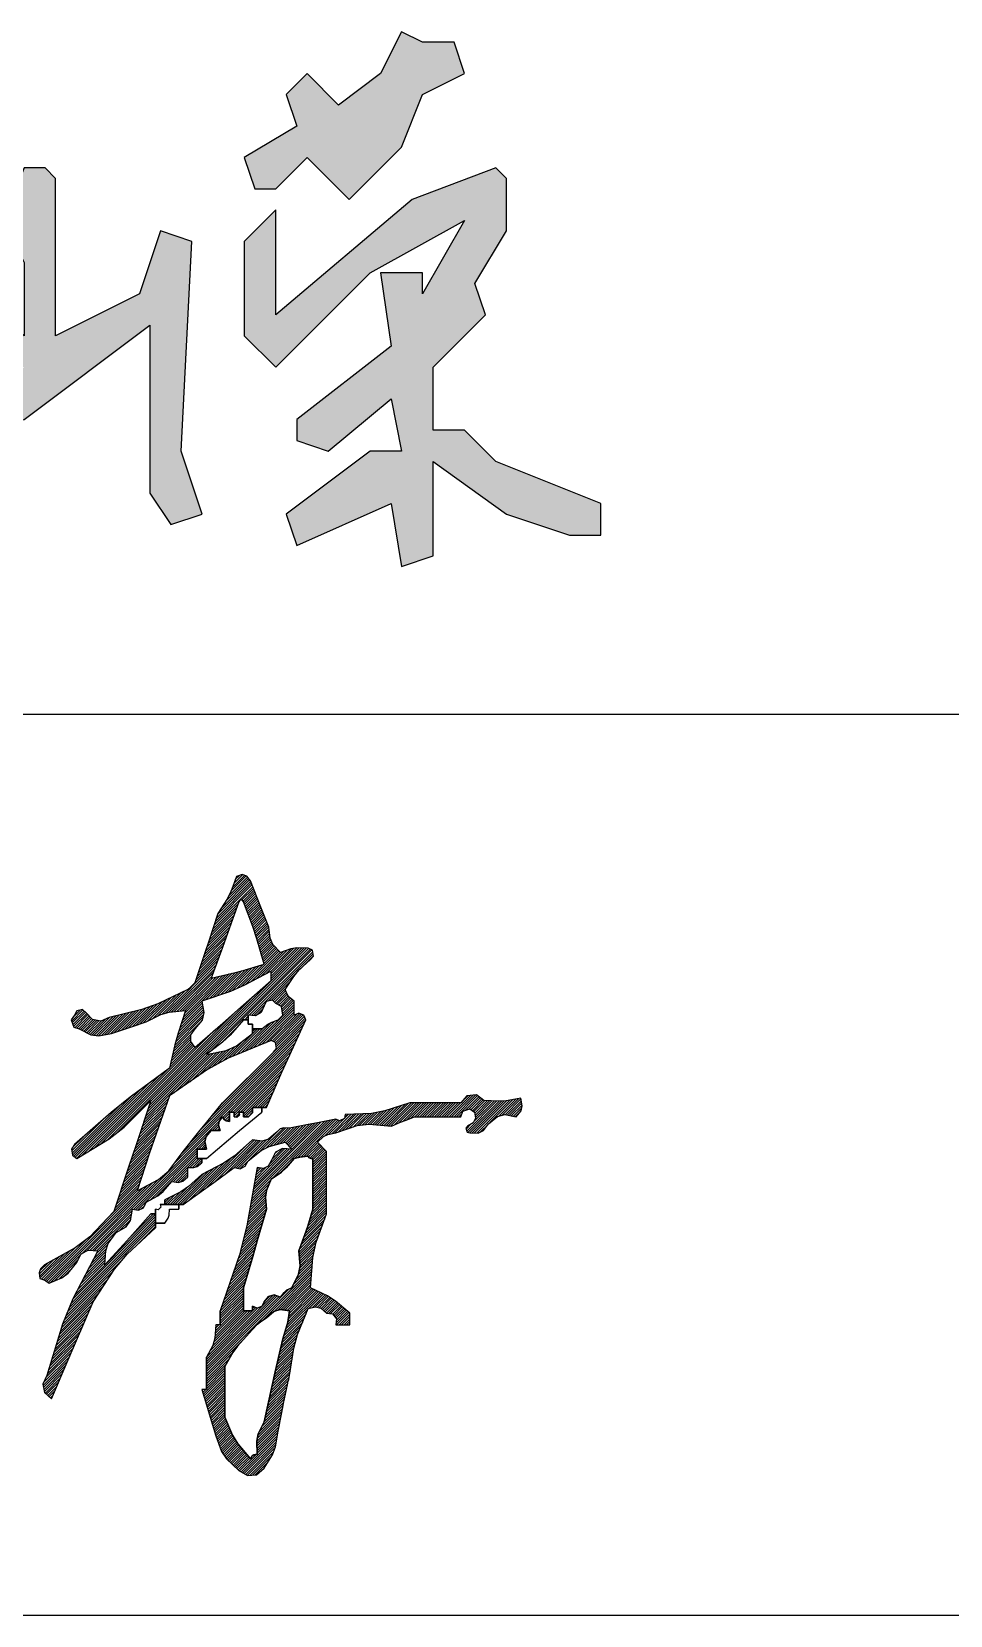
# Model space of a CAD drawing. Extents: x 9732137 to 18866768, y -962146 to 246094.
# Drawn here: x 9810861 to 9811192, y -606756 to -606185 of the extents above; entities that cross this region are included whole.
import ezdxf

# ---------------------------------------------------------------- set-up
doc = ezdxf.new("R2010")
doc.units = 0
doc.header["$LTSCALE"] = 1000
doc.layers.get('0').update_dxf_attribs({"linetype": 'CONTINUOUS'})

# ---------------------------------------------------------------- blocks, each defined once
blk = doc.blocks.new('ZYC')
h = blk.add_hatch()
h.set_pattern_fill('ANSI31', color=256, scale=0.01, style=0)
h.set_pattern_definition([(45, (0, 0), (-0.0008838835, 0.0008838835), [])])
h.paths.add_polyline_path([(0.871345, 0.42887), (0.877014, 0.441542), (0.888561, 0.466786), (0.887043, 0.470041), (0.883569, 0.471431), (0.880225, 0.47012), (0.880225, 0.474121), (0.880225, 0.476122), (0.880225, 0.480123), (0.876842, 0.482728), (0.875355, 0.484586), (0.873557, 0.488458), (0.879788, 0.497952), (0.883563, 0.502415), (0.891895, 0.510131), (0.894109, 0.512712), (0.893264, 0.516935), (0.890228, 0.518466), (0.882117, 0.518604), (0.877851, 0.517893), (0.870223, 0.515132), (0.864821, 0.52111), (0.862839, 0.525469), (0.861887, 0.53347), (0.856662, 0.54685), (0.853994, 0.553519), (0.848551, 0.566812), (0.84612, 0.570258), (0.84256, 0.571445), (0.838548, 0.570146), (0.834376, 0.55897), (0.831649, 0.553515), (0.825211, 0.543472), (0.818543, 0.523467), (0.815209, 0.513465), (0.80854, 0.49346), (0.80654, 0.491459), (0.80554, 0.490459), (0.803539, 0.488458), (0.781826, 0.478132), (0.770242, 0.474043), (0.746858, 0.468453), (0.740671, 0.46563), (0.734812, 0.466802), (0.730187, 0.471787), (0.727621, 0.474019), (0.723362, 0.473167), (0.721851, 0.47012), (0.719419, 0.466675), (0.721173, 0.461415), (0.725186, 0.460118), (0.733628, 0.455915), (0.739244, 0.455113), (0.748525, 0.456784), (0.758528, 0.460118), (0.763529, 0.461785), (0.773531, 0.465119), (0.784076, 0.470453), (0.790119, 0.47223), (0.801872, 0.473455), (0.796442, 0.457016), (0.794098, 0.448645), (0.790202, 0.431777), (0.761914, 0.411004), (0.748191, 0.399958), (0.721851, 0.376763), (0.719546, 0.373426), (0.720255, 0.369169), (0.723519, 0.366761), (0.746674, 0.380799), (0.757642, 0.389367), (0.776866, 0.408438), (0.766118, 0.376456), (0.760783, 0.360452), (0.750192, 0.328417), (0.732723, 0.310244), (0.722265, 0.302226), (0.700179, 0.290074), (0.697284, 0.287008), (0.696369, 0.284262), (0.696845, 0.280072), (0.699684, 0.279157), (0.701079, 0.278459), (0.703513, 0.276738), (0.712713, 0.280665), (0.717172, 0.28401), (0.723519, 0.291741), (0.726659, 0.297847), (0.73168, 0.300636), (0.738522, 0.300077), (0.720634, 0.265553), (0.713177, 0.247249), (0.701846, 0.210054), (0.699024, 0.203867), (0.700195, 0.198008), (0.705181, 0.193383), (0.717185, 0.221389), (0.723187, 0.235393), (0.735188, 0.263401), (0.750469, 0.286767), (0.759738, 0.297752), (0.7802, 0.316748), (0.7802, 0.32675), (0.776866, 0.32675), (0.763667, 0.311956), (0.756997, 0.304619), (0.743524, 0.290074), (0.744225, 0.299963), (0.746137, 0.305318), (0.751859, 0.313414), (0.758927, 0.317452), (0.762153, 0.322062), (0.763529, 0.330085), (0.767936, 0.329319), (0.771499, 0.331101), (0.773531, 0.335086), (0.781822, 0.339679), (0.785726, 0.342873), (0.791869, 0.35009), (0.796661, 0.349308), (0.799884, 0.350229), (0.803539, 0.353424), (0.803539, 0.356091), (0.803539, 0.357425), (0.803539, 0.360092), (0.807755, 0.360184), (0.810113, 0.36097), (0.813542, 0.363426), (0.813542, 0.366761), (0.810207, 0.366761), (0.810207, 0.369428), (0.810207, 0.370762), (0.810207, 0.373429), (0.812875, 0.373429), (0.814208, 0.373429), (0.816876, 0.373429), (0.815817, 0.378825), (0.816736, 0.382503), (0.82021, 0.386766), (0.822877, 0.386766), (0.824211, 0.386766), (0.826878, 0.386766), (0.825691, 0.390644), (0.826165, 0.393484), (0.828545, 0.396768), (0.829759, 0.394693), (0.831164, 0.393756), (0.833547, 0.393434), (0.833547, 0.396101), (0.833547, 0.397435), (0.833547, 0.400102), (0.836881, 0.400102), (0.836881, 0.396768), (0.838724, 0.396367), (0.840617, 0.39826), (0.840215, 0.400102), (0.843549, 0.400102), (0.843549, 0.396768), (0.847321, 0.396775), (0.850211, 0.399664), (0.850218, 0.403437), (0.856886, 0.403437), (0.86022, 0.403437)])
h.paths.add_polyline_path([(0.81766, 0.430826), (0.832668, 0.439013), (0.863554, 0.451782), (0.86659, 0.450251), (0.867435, 0.446028), (0.865221, 0.443447), (0.850551, 0.428776), (0.843216, 0.421441), (0.828545, 0.406771), (0.817133, 0.39283), (0.811464, 0.385827), (0.800205, 0.371762), (0.78972, 0.357746), (0.782385, 0.351511), (0.766863, 0.343421), (0.775929, 0.370852), (0.780598, 0.384525), (0.790202, 0.411772)], flags=16)
h.paths.add_polyline_path([(0.80854, 0.446781), (0.805425, 0.451112), (0.805425, 0.455787), (0.80854, 0.460118), (0.813699, 0.466554), (0.815065, 0.472016), (0.813542, 0.480123), (0.834155, 0.487227), (0.844276, 0.491612), (0.863554, 0.501795), (0.863554, 0.499128), (0.863554, 0.497794), (0.863554, 0.495127), (0.841589, 0.475743), (0.830586, 0.466074)], flags=16)
h.paths.add_polyline_path([(0.816876, 0.44178), (0.828552, 0.450587), (0.834008, 0.455702), (0.843549, 0.466786), (0.846883, 0.466786), (0.846883, 0.47012), (0.852237, 0.469623), (0.856263, 0.471924), (0.858553, 0.476789), (0.859871, 0.479923), (0.864466, 0.480842), (0.866889, 0.478456), (0.871025, 0.476192), (0.871893, 0.470117), (0.868556, 0.466786), (0.863539, 0.464853), (0.861098, 0.463458), (0.856886, 0.460118), (0.850218, 0.460118), (0.850218, 0.456784), (0.838559, 0.447954), (0.831216, 0.444649)], flags=16)
h.paths.add_polyline_path([(0.82021, 0.496794), (0.828392, 0.518733), (0.832394, 0.529737), (0.840215, 0.551808), (0.840995, 0.55289), (0.84277, 0.55289), (0.843549, 0.551808), (0.850321, 0.534079), (0.853333, 0.525043), (0.858553, 0.506796), (0.843346, 0.502328), (0.835663, 0.500323)], flags=16)
h.paths.add_polyline_path([(0.862059, 0.375253), (0.873557, 0.37843), (0.875557, 0.37643), (0.876558, 0.375429), (0.878558, 0.373429), (0.871716, 0.373988), (0.866694, 0.371199), (0.863554, 0.365093), (0.861382, 0.361183), (0.857984, 0.359484), (0.853552, 0.360092), (0.846069, 0.318055), (0.840672, 0.297141), (0.826878, 0.256732), (0.826878, 0.250064), (0.826878, 0.24673), (0.825545, 0.24673), (0.824878, 0.24673), (0.823544, 0.24673), (0.823031, 0.237034), (0.821563, 0.231894), (0.816876, 0.223391), (0.816876, 0.213388), (0.816876, 0.200051), (0.815542, 0.200051), (0.814875, 0.200051), (0.813542, 0.200051), (0.817543, 0.186714), (0.819543, 0.180046), (0.823544, 0.166709), (0.827791, 0.155463), (0.831467, 0.149949), (0.840215, 0.141703), (0.84657, 0.13798), (0.852974, 0.138562), (0.858553, 0.14337), (0.864559, 0.153054), (0.866713, 0.158799), (0.868556, 0.170044), (0.871223, 0.18338), (0.872557, 0.190049), (0.875224, 0.203385), (0.875891, 0.206053), (0.876224, 0.207386), (0.876891, 0.210054), (0.879889, 0.229889), (0.882632, 0.239833), (0.890228, 0.258399), (0.89558, 0.259661), (0.899436, 0.258697), (0.903565, 0.255065), (0.907812, 0.254625), (0.910735, 0.25097), (0.910233, 0.24673), (0.914234, 0.24673), (0.916235, 0.24673), (0.920236, 0.24673), (0.920236, 0.250064), (0.920236, 0.251731), (0.920236, 0.255065), (0.90998, 0.263848), (0.904109, 0.267647), (0.891895, 0.273403), (0.893648, 0.295176), (0.896067, 0.306234), (0.903565, 0.32675), (0.903565, 0.344755), (0.903565, 0.353757), (0.903565, 0.371762), (0.900897, 0.374429), (0.899564, 0.375763), (0.896896, 0.37843), (0.901245, 0.382512), (0.904358, 0.384068), (0.910233, 0.385099), (0.925477, 0.390367), (0.934172, 0.391453), (0.950243, 0.3901), (0.956912, 0.392767), (0.960246, 0.394101), (0.966914, 0.396768), (0.980251, 0.396768), (0.986919, 0.396768), (1.000256, 0.396768), (1.001698, 0.400731), (1.006727, 0.402408), (1.010259, 0.400102), (1.010867, 0.395671), (1.009168, 0.392272), (1.005257, 0.3901), (1.003934, 0.388458), (1.004881, 0.385618), (1.006924, 0.385099), (1.012888, 0.385026), (1.016741, 0.386953), (1.020261, 0.391767), (1.026697, 0.396926), (1.03216, 0.398291), (1.040266, 0.396768), (1.04374, 0.401031), (1.044659, 0.404709), (1.0436, 0.410105), (1.033059, 0.40833), (1.027608, 0.407989), (1.016927, 0.408438), (1.011661, 0.412583), (1.004597, 0.411877), (1.000256, 0.406771), (0.985586, 0.406771), (0.97825, 0.406771), (0.96358, 0.406771), (0.945524, 0.400963), (0.935851, 0.399236), (0.916901, 0.398435), (0.916329, 0.395509), (0.912918, 0.393803), (0.910233, 0.395101), (0.896896, 0.392434), (0.890228, 0.3911), (0.876891, 0.388433), (0.872698, 0.388881), (0.869975, 0.387973), (0.866889, 0.385099), (0.861654, 0.380508), (0.857114, 0.379147), (0.850218, 0.380097), (0.836856, 0.368404), (0.829308, 0.363258), (0.813542, 0.355091), (0.803942, 0.346403), (0.798418, 0.342605), (0.786868, 0.336753), (0.786868, 0.333419), (0.796871, 0.333419), (0.800205, 0.333419), (0.814842, 0.344134), (0.822177, 0.349469), (0.836881, 0.360092), (0.841288, 0.359327), (0.844851, 0.361109), (0.846883, 0.365093), (0.856324, 0.372385)])
h.paths.add_polyline_path([(0.870971, 0.356805), (0.874427, 0.359915), (0.880225, 0.366761), (0.884191, 0.367611), (0.8862, 0.367945), (0.890228, 0.368428), (0.890952, 0.367124), (0.892085, 0.366558), (0.893562, 0.366761), (0.893562, 0.35209), (0.893562, 0.344755), (0.893562, 0.330085), (0.889936, 0.317963), (0.887932, 0.31195), (0.88356, 0.300077), (0.884483, 0.289261), (0.883338, 0.28315), (0.878558, 0.273403), (0.874686, 0.271605), (0.872827, 0.270118), (0.870223, 0.266735), (0.865641, 0.268341), (0.861595, 0.267185), (0.858553, 0.263401), (0.857036, 0.260146), (0.853561, 0.258756), (0.850218, 0.260067), (0.850218, 0.256732), (0.843549, 0.256732), (0.843549, 0.273403), (0.850246, 0.296067), (0.85358, 0.307404), (0.86022, 0.330085), (0.859447, 0.338821), (0.860191, 0.343656), (0.863554, 0.351757)], flags=16)
h.paths.add_polyline_path([(0.869994, 0.257683), (0.876891, 0.256732), (0.875505, 0.248601), (0.874493, 0.244554), (0.87189, 0.236727), (0.866414, 0.212753), (0.863747, 0.200749), (0.858553, 0.176712), (0.854239, 0.168195), (0.853106, 0.16291), (0.853552, 0.153373), (0.851169, 0.153051), (0.849764, 0.152114), (0.848551, 0.150038), (0.839476, 0.160787), (0.835638, 0.167068), (0.830213, 0.180046), (0.830213, 0.216722), (0.835992, 0.226633), (0.839383, 0.23138), (0.850218, 0.243396), (0.853788, 0.247187), (0.855847, 0.248903), (0.86022, 0.251731), (0.865455, 0.256321)], flags=16)
for p, q in [((0.84256, 0.571445), (0.838548, 0.570146)), ((0.84612, 0.570258), (0.84256, 0.571445)), ((0.838548, 0.570146), (0.834376, 0.55897)), ((0.848551, 0.566812), (0.84612, 0.570258)), ((0.853994, 0.553519), (0.848551, 0.566812)), ((0.831649, 0.553515), (0.825211, 0.543472)), ((0.834376, 0.55897), (0.831649, 0.553515)), ((0.840215, 0.551808), (0.832394, 0.529737)), ((0.840995, 0.55289), (0.840215, 0.551808)), ((0.84277, 0.55289), (0.840995, 0.55289)), ((0.843549, 0.551808), (0.84277, 0.55289)), ((0.850321, 0.534079), (0.843549, 0.551808)), ((0.856662, 0.54685), (0.853994, 0.553519)), ((0.825211, 0.543472), (0.818543, 0.523467)), ((0.861887, 0.53347), (0.856662, 0.54685)), ((0.832394, 0.529737), (0.828392, 0.518733)), ((0.853333, 0.525043), (0.850321, 0.534079)), ((0.862839, 0.525469), (0.861887, 0.53347)), ((0.864821, 0.52111), (0.862839, 0.525469)), ((0.818543, 0.523467), (0.815209, 0.513465)), ((0.828392, 0.518733), (0.82021, 0.496794)), ((0.858553, 0.506796), (0.853333, 0.525043)), ((0.870223, 0.515132), (0.864821, 0.52111)), ((0.877851, 0.517893), (0.870223, 0.515132)), ((0.882117, 0.518604), (0.877851, 0.517893)), ((0.890228, 0.518466), (0.882117, 0.518604)), ((0.893264, 0.516935), (0.890228, 0.518466)), ((0.894109, 0.512712), (0.893264, 0.516935)), ((0.815209, 0.513465), (0.80854, 0.49346)), ((0.843346, 0.502328), (0.858553, 0.506796)), ((0.883563, 0.502415), (0.891895, 0.510131)), ((0.891895, 0.510131), (0.894109, 0.512712)), ((0.80654, 0.491459), (0.80554, 0.490459)), ((0.80854, 0.49346), (0.80654, 0.491459)), ((0.82021, 0.496794), (0.835663, 0.500323)), ((0.844276, 0.491612), (0.834155, 0.487227)), ((0.835663, 0.500323), (0.843346, 0.502328)), ((0.841589, 0.475743), (0.863554, 0.495127)), ((0.863554, 0.501795), (0.844276, 0.491612)), ((0.863554, 0.499128), (0.863554, 0.501795)), ((0.863554, 0.497794), (0.863554, 0.499128)), ((0.863554, 0.495127), (0.863554, 0.497794)), ((0.873557, 0.488458), (0.879788, 0.497952)), ((0.879788, 0.497952), (0.883563, 0.502415)), ((0.803539, 0.488458), (0.781826, 0.478132)), ((0.80554, 0.490459), (0.803539, 0.488458)), ((0.834155, 0.487227), (0.813542, 0.480123)), ((0.813542, 0.480123), (0.815065, 0.472016)), ((0.859871, 0.479923), (0.858553, 0.476789)), ((0.864466, 0.480842), (0.859871, 0.479923)), ((0.866889, 0.478456), (0.864466, 0.480842)), ((0.875355, 0.484586), (0.873557, 0.488458)), ((0.876842, 0.482728), (0.875355, 0.484586)), ((0.880225, 0.480123), (0.876842, 0.482728)), ((0.880225, 0.476122), (0.880225, 0.480123)), ((0.721851, 0.47012), (0.719419, 0.466675)), ((0.723362, 0.473167), (0.721851, 0.47012)), ((0.727621, 0.474019), (0.723362, 0.473167)), ((0.730187, 0.471787), (0.727621, 0.474019)), ((0.734812, 0.466802), (0.730187, 0.471787)), ((0.746858, 0.468453), (0.740671, 0.46563)), ((0.770242, 0.474043), (0.746858, 0.468453)), ((0.781826, 0.478132), (0.770242, 0.474043)), ((0.773531, 0.465119), (0.784076, 0.470453)), ((0.784076, 0.470453), (0.790119, 0.47223)), ((0.790119, 0.47223), (0.801872, 0.473455)), ((0.801872, 0.473455), (0.796442, 0.457016)), ((0.815065, 0.472016), (0.813699, 0.466554)), ((0.830586, 0.466074), (0.841589, 0.475743)), ((0.852237, 0.469623), (0.846883, 0.47012)), ((0.846883, 0.47012), (0.846883, 0.463452)), ((0.846883, 0.463452), (0.846883, 0.47012)), ((0.846883, 0.47012), (0.846883, 0.463452)), ((0.856263, 0.471924), (0.852237, 0.469623)), ((0.858553, 0.476789), (0.856263, 0.471924)), ((0.871025, 0.476192), (0.866889, 0.478456)), ((0.868556, 0.466786), (0.871893, 0.470117)), ((0.871893, 0.470117), (0.871025, 0.476192)), ((0.880225, 0.474121), (0.880225, 0.476122)), ((0.880225, 0.47012), (0.880225, 0.474121)), ((0.883569, 0.471431), (0.880225, 0.47012)), ((0.887043, 0.470041), (0.883569, 0.471431)), ((0.888561, 0.466786), (0.887043, 0.470041)), ((0.719419, 0.466675), (0.721173, 0.461415)), ((0.721173, 0.461415), (0.725186, 0.460118)), ((0.725186, 0.460118), (0.733628, 0.455915)), ((0.740671, 0.46563), (0.734812, 0.466802)), ((0.748525, 0.456784), (0.758528, 0.460118)), ((0.758528, 0.460118), (0.763529, 0.461785)), ((0.763529, 0.461785), (0.773531, 0.465119)), ((0.796442, 0.457016), (0.794098, 0.448645)), ((0.80854, 0.460118), (0.805425, 0.455787)), ((0.813699, 0.466554), (0.80854, 0.460118)), ((0.80854, 0.446781), (0.830586, 0.466074)), ((0.843549, 0.466786), (0.834008, 0.455702)), ((0.846883, 0.466786), (0.843549, 0.466786)), ((0.843549, 0.466786), (0.846883, 0.466786)), ((0.846883, 0.466786), (0.843549, 0.466786)), ((0.846883, 0.463452), (0.846883, 0.466786)), ((0.846883, 0.466786), (0.846883, 0.463452)), ((0.846883, 0.463452), (0.846883, 0.466786)), ((0.848217, 0.463452), (0.846883, 0.463452)), ((0.846883, 0.463452), (0.848217, 0.463452)), ((0.848884, 0.463452), (0.848217, 0.463452)), ((0.848217, 0.463452), (0.848884, 0.463452)), ((0.850218, 0.463452), (0.848884, 0.463452)), ((0.848884, 0.463452), (0.850218, 0.463452)), ((0.850218, 0.456784), (0.850218, 0.463452)), ((0.850218, 0.463452), (0.850218, 0.456784)), ((0.850218, 0.456784), (0.850218, 0.463452)), ((0.850218, 0.463452), (0.850218, 0.460118)), ((0.850218, 0.460118), (0.850218, 0.463452)), ((0.850218, 0.463452), (0.850218, 0.460118)), ((0.850218, 0.460118), (0.856886, 0.460118)), ((0.856886, 0.460118), (0.850218, 0.460118)), ((0.850218, 0.460118), (0.856886, 0.460118)), ((0.856886, 0.460118), (0.861098, 0.463458)), ((0.861098, 0.463458), (0.863539, 0.464853)), ((0.863539, 0.464853), (0.868556, 0.466786)), ((0.877014, 0.441542), (0.888561, 0.466786)), ((0.733628, 0.455915), (0.739244, 0.455113)), ((0.739244, 0.455113), (0.748525, 0.456784)), ((0.794098, 0.448645), (0.790202, 0.431777)), ((0.805425, 0.455787), (0.805425, 0.451112)), ((0.805425, 0.451112), (0.80854, 0.446781)), ((0.828552, 0.450587), (0.816876, 0.44178)), ((0.834008, 0.455702), (0.828552, 0.450587)), ((0.831216, 0.444649), (0.838559, 0.447954)), ((0.863554, 0.451782), (0.832668, 0.439013)), ((0.838559, 0.447954), (0.850218, 0.456784)), ((0.86659, 0.450251), (0.863554, 0.451782)), ((0.865221, 0.443447), (0.867435, 0.446028)), ((0.867435, 0.446028), (0.86659, 0.450251)), ((0.816876, 0.44178), (0.831216, 0.444649)), ((0.832668, 0.439013), (0.81766, 0.430826)), ((0.850551, 0.428776), (0.865221, 0.443447)), ((0.871345, 0.42887), (0.877014, 0.441542)), ((0.790202, 0.431777), (0.761914, 0.411004)), ((0.81766, 0.430826), (0.790202, 0.411772)), ((0.843216, 0.421441), (0.850551, 0.428776)), ((0.86022, 0.403437), (0.871345, 0.42887)), ((0.790202, 0.411772), (0.780598, 0.384525)), ((0.828545, 0.406771), (0.843216, 0.421441)), ((1.004597, 0.411877), (1.000256, 0.406771)), ((1.011661, 0.412583), (1.004597, 0.411877)), ((1.016927, 0.408438), (1.011661, 0.412583)), ((0.748191, 0.399958), (0.721851, 0.376763)), ((0.761914, 0.411004), (0.748191, 0.399958)), ((0.757642, 0.389367), (0.776866, 0.408438)), ((0.776866, 0.408438), (0.766118, 0.376456)), ((0.817133, 0.39283), (0.828545, 0.406771)), ((0.833547, 0.397435), (0.833547, 0.400102)), ((0.833547, 0.400102), (0.836881, 0.400102)), ((0.836881, 0.400102), (0.833547, 0.400102)), ((0.833547, 0.400102), (0.836881, 0.400102)), ((0.836881, 0.400102), (0.833547, 0.400102)), ((0.833547, 0.400102), (0.836881, 0.400102)), ((0.836881, 0.400102), (0.833547, 0.400102)), ((0.833547, 0.400102), (0.833547, 0.397435)), ((0.836881, 0.396768), (0.836881, 0.400102)), ((0.836881, 0.400102), (0.836881, 0.396768)), ((0.836881, 0.396768), (0.836881, 0.400102)), ((0.843549, 0.400102), (0.840215, 0.400102)), ((0.840215, 0.400102), (0.843549, 0.400102)), ((0.843549, 0.400102), (0.840215, 0.400102)), ((0.840215, 0.400102), (0.840617, 0.39826)), ((0.840617, 0.39826), (0.840215, 0.400102)), ((0.840215, 0.400102), (0.843549, 0.400102)), ((0.843549, 0.400102), (0.840215, 0.400102)), ((0.840215, 0.400102), (0.843549, 0.400102)), ((0.840833, 0.386824), (0.856886, 0.400102)), ((0.843549, 0.396768), (0.843549, 0.400102)), ((0.843549, 0.400102), (0.843549, 0.396768)), ((0.843549, 0.396768), (0.843549, 0.400102)), ((0.850211, 0.399664), (0.850218, 0.403437)), ((0.850218, 0.403437), (0.850211, 0.399664)), ((0.850218, 0.403437), (0.86022, 0.403437)), ((0.86022, 0.403437), (0.850218, 0.403437)), ((0.850218, 0.403437), (0.86022, 0.403437)), ((0.856886, 0.403437), (0.850218, 0.403437)), ((0.850218, 0.403437), (0.856886, 0.403437)), ((0.856886, 0.403437), (0.850218, 0.403437)), ((0.856886, 0.400102), (0.856886, 0.403437)), ((0.856886, 0.403437), (0.856886, 0.400102)), ((0.856886, 0.400102), (0.856886, 0.403437)), ((0.945524, 0.400963), (0.935851, 0.399236)), ((0.96358, 0.406771), (0.945524, 0.400963)), ((0.97825, 0.406771), (0.96358, 0.406771)), ((0.985586, 0.406771), (0.97825, 0.406771)), ((1.000256, 0.406771), (0.985586, 0.406771)), ((1.000256, 0.396768), (1.001698, 0.400731)), ((1.001698, 0.400731), (1.006727, 0.402408)), ((1.006727, 0.402408), (1.010259, 0.400102)), ((1.010259, 0.400102), (1.010867, 0.395671)), ((1.027608, 0.407989), (1.016927, 0.408438)), ((1.033059, 0.40833), (1.027608, 0.407989)), ((1.0436, 0.410105), (1.033059, 0.40833)), ((1.040266, 0.396768), (1.04374, 0.401031)), ((1.044659, 0.404709), (1.0436, 0.410105)), ((1.04374, 0.401031), (1.044659, 0.404709)), ((0.746674, 0.380799), (0.757642, 0.389367)), ((0.811464, 0.385827), (0.817133, 0.39283)), ((0.825691, 0.390644), (0.826165, 0.393484)), ((0.826165, 0.393484), (0.825691, 0.390644)), ((0.826878, 0.386766), (0.825691, 0.390644)), ((0.825691, 0.390644), (0.826878, 0.386766)), ((0.826165, 0.393484), (0.828545, 0.396768)), ((0.828545, 0.396768), (0.826165, 0.393484)), ((0.828545, 0.396768), (0.829759, 0.394693)), ((0.829759, 0.394693), (0.828545, 0.396768)), ((0.829759, 0.394693), (0.831164, 0.393756)), ((0.831164, 0.393756), (0.829759, 0.394693)), ((0.831164, 0.393756), (0.833547, 0.393434)), ((0.833547, 0.393434), (0.831164, 0.393756)), ((0.833547, 0.396101), (0.833547, 0.397435)), ((0.833547, 0.397435), (0.833547, 0.396101)), ((0.833547, 0.393434), (0.833547, 0.396101)), ((0.833547, 0.396101), (0.833547, 0.393434)), ((0.838724, 0.396367), (0.836881, 0.396768)), ((0.836881, 0.396768), (0.838724, 0.396367)), ((0.840617, 0.39826), (0.838724, 0.396367)), ((0.838724, 0.396367), (0.840617, 0.39826)), ((0.843549, 0.396768), (0.847321, 0.396775)), ((0.847321, 0.396775), (0.843549, 0.396768)), ((0.847321, 0.396775), (0.850211, 0.399664)), ((0.850211, 0.399664), (0.847321, 0.396775)), ((0.872698, 0.388881), (0.869975, 0.387973)), ((0.876891, 0.388433), (0.872698, 0.388881)), ((0.890228, 0.3911), (0.876891, 0.388433)), ((0.896896, 0.392434), (0.890228, 0.3911)), ((0.910233, 0.395101), (0.896896, 0.392434)), ((0.912918, 0.393803), (0.910233, 0.395101)), ((0.910233, 0.385099), (0.925477, 0.390367)), ((0.916329, 0.395509), (0.912918, 0.393803)), ((0.916901, 0.398435), (0.916329, 0.395509)), ((0.935851, 0.399236), (0.916901, 0.398435)), ((0.925477, 0.390367), (0.934172, 0.391453)), ((0.934172, 0.391453), (0.950243, 0.3901)), ((0.950243, 0.3901), (0.956912, 0.392767)), ((0.956912, 0.392767), (0.960246, 0.394101)), ((0.960246, 0.394101), (0.966914, 0.396768)), ((0.966914, 0.396768), (0.980251, 0.396768)), ((0.980251, 0.396768), (0.986919, 0.396768)), ((0.986919, 0.396768), (1.000256, 0.396768)), ((1.005257, 0.3901), (1.003934, 0.388458)), ((1.003934, 0.388458), (1.004881, 0.385618)), ((1.009168, 0.392272), (1.005257, 0.3901)), ((1.010867, 0.395671), (1.009168, 0.392272)), ((1.016741, 0.386953), (1.020261, 0.391767)), ((1.020261, 0.391767), (1.026697, 0.396926)), ((1.026697, 0.396926), (1.03216, 0.398291)), ((1.03216, 0.398291), (1.040266, 0.396768)), ((0.723519, 0.366761), (0.746674, 0.380799)), ((0.780598, 0.384525), (0.775929, 0.370852)), ((0.800205, 0.371762), (0.811464, 0.385827)), ((0.815817, 0.378825), (0.816736, 0.382503)), ((0.816736, 0.382503), (0.815817, 0.378825)), ((0.816876, 0.373429), (0.815817, 0.378825)), ((0.815817, 0.378825), (0.816876, 0.373429)), ((0.816736, 0.382503), (0.82021, 0.386766)), ((0.82021, 0.386766), (0.816736, 0.382503)), ((0.816876, 0.366761), (0.832831, 0.380156)), ((0.82021, 0.386766), (0.822877, 0.386766)), ((0.822877, 0.386766), (0.82021, 0.386766)), ((0.822877, 0.386766), (0.824211, 0.386766)), ((0.824211, 0.386766), (0.822877, 0.386766)), ((0.824211, 0.386766), (0.826878, 0.386766)), ((0.826878, 0.386766), (0.824211, 0.386766)), ((0.832831, 0.380156), (0.840833, 0.386824)), ((0.850218, 0.380097), (0.836856, 0.368404)), ((0.857114, 0.379147), (0.850218, 0.380097)), ((0.861654, 0.380508), (0.857114, 0.379147)), ((0.866889, 0.385099), (0.861654, 0.380508)), ((0.862059, 0.375253), (0.873557, 0.37843)), ((0.869975, 0.387973), (0.866889, 0.385099)), ((0.873557, 0.37843), (0.875557, 0.37643)), ((0.896896, 0.37843), (0.901245, 0.382512)), ((0.899564, 0.375763), (0.896896, 0.37843)), ((0.901245, 0.382512), (0.904358, 0.384068)), ((0.904358, 0.384068), (0.910233, 0.385099)), ((1.004881, 0.385618), (1.006924, 0.385099)), ((1.006924, 0.385099), (1.012888, 0.385026)), ((1.012888, 0.385026), (1.016741, 0.386953)), ((0.721851, 0.376763), (0.719546, 0.373426)), ((0.719546, 0.373426), (0.720255, 0.369169)), ((0.720255, 0.369169), (0.723519, 0.366761)), ((0.766118, 0.376456), (0.760783, 0.360452)), ((0.775929, 0.370852), (0.766863, 0.343421)), ((0.78972, 0.357746), (0.800205, 0.371762)), ((0.810207, 0.370762), (0.810207, 0.373429)), ((0.810207, 0.373429), (0.812875, 0.373429)), ((0.812875, 0.373429), (0.810207, 0.373429)), ((0.810207, 0.373429), (0.810207, 0.370762)), ((0.810207, 0.369428), (0.810207, 0.370762)), ((0.810207, 0.370762), (0.810207, 0.369428)), ((0.810207, 0.366761), (0.810207, 0.369428)), ((0.810207, 0.369428), (0.810207, 0.366761)), ((0.813542, 0.366761), (0.810207, 0.366761)), ((0.810207, 0.366761), (0.813542, 0.366761)), ((0.813542, 0.366761), (0.810207, 0.366761)), ((0.810207, 0.366761), (0.816876, 0.366761)), ((0.816876, 0.366761), (0.810207, 0.366761)), ((0.810207, 0.366761), (0.816876, 0.366761)), ((0.812875, 0.373429), (0.814208, 0.373429)), ((0.814208, 0.373429), (0.812875, 0.373429)), ((0.813542, 0.363426), (0.813542, 0.366761)), ((0.813542, 0.366761), (0.813542, 0.363426)), ((0.813542, 0.363426), (0.813542, 0.366761)), ((0.814208, 0.373429), (0.816876, 0.373429)), ((0.816876, 0.373429), (0.814208, 0.373429)), ((0.836856, 0.368404), (0.829308, 0.363258)), ((0.846883, 0.365093), (0.856324, 0.372385)), ((0.856324, 0.372385), (0.862059, 0.375253)), ((0.866694, 0.371199), (0.863554, 0.365093)), ((0.871716, 0.373988), (0.866694, 0.371199)), ((0.878558, 0.373429), (0.871716, 0.373988)), ((0.874427, 0.359915), (0.880225, 0.366761)), ((0.880225, 0.366761), (0.874427, 0.359915)), ((0.875557, 0.37643), (0.876558, 0.375429)), ((0.876558, 0.375429), (0.878558, 0.373429)), ((0.880225, 0.366761), (0.884191, 0.367611)), ((0.884191, 0.367611), (0.880225, 0.366761)), ((0.884191, 0.367611), (0.8862, 0.367945)), ((0.8862, 0.367945), (0.884191, 0.367611)), ((0.8862, 0.367945), (0.890228, 0.368428)), ((0.890228, 0.368428), (0.8862, 0.367945)), ((0.890228, 0.368428), (0.890952, 0.367124)), ((0.890952, 0.367124), (0.890228, 0.368428)), ((0.890952, 0.367124), (0.892085, 0.366558)), ((0.892085, 0.366558), (0.890952, 0.367124)), ((0.892085, 0.366558), (0.893562, 0.366761)), ((0.893562, 0.366761), (0.892085, 0.366558)), ((0.893562, 0.366761), (0.893562, 0.35209)), ((0.893562, 0.35209), (0.893562, 0.366761)), ((0.900897, 0.374429), (0.899564, 0.375763)), ((0.903565, 0.371762), (0.900897, 0.374429)), ((0.903565, 0.353757), (0.903565, 0.371762)), ((0.760783, 0.360452), (0.750192, 0.328417)), ((0.782385, 0.351511), (0.78972, 0.357746)), ((0.803539, 0.360092), (0.807755, 0.360184)), ((0.803539, 0.357425), (0.803539, 0.360092)), ((0.803539, 0.356091), (0.803539, 0.357425)), ((0.803539, 0.353424), (0.803539, 0.356091)), ((0.813542, 0.355091), (0.803942, 0.346403)), ((0.807755, 0.360184), (0.810113, 0.36097)), ((0.810113, 0.36097), (0.813542, 0.363426)), ((0.829308, 0.363258), (0.813542, 0.355091)), ((0.822177, 0.349469), (0.836881, 0.360092)), ((0.836881, 0.360092), (0.841288, 0.359327)), ((0.841288, 0.359327), (0.844851, 0.361109)), ((0.844851, 0.361109), (0.846883, 0.365093)), ((0.853552, 0.360092), (0.846069, 0.318055)), ((0.857984, 0.359484), (0.853552, 0.360092)), ((0.861382, 0.361183), (0.857984, 0.359484)), ((0.863554, 0.365093), (0.861382, 0.361183)), ((0.863554, 0.351757), (0.870971, 0.356805)), ((0.870971, 0.356805), (0.863554, 0.351757)), ((0.870971, 0.356805), (0.874427, 0.359915)), ((0.874427, 0.359915), (0.870971, 0.356805)), ((0.766863, 0.343421), (0.782385, 0.351511)), ((0.781822, 0.339679), (0.785726, 0.342873)), ((0.785726, 0.342873), (0.791869, 0.35009)), ((0.791869, 0.35009), (0.796661, 0.349308)), ((0.796661, 0.349308), (0.799884, 0.350229)), ((0.803942, 0.346403), (0.798418, 0.342605)), ((0.799884, 0.350229), (0.803539, 0.353424)), ((0.800205, 0.333419), (0.814842, 0.344134)), ((0.814842, 0.344134), (0.822177, 0.349469)), ((0.859447, 0.338821), (0.860191, 0.343656)), ((0.860191, 0.343656), (0.859447, 0.338821)), ((0.860191, 0.343656), (0.863554, 0.351757)), ((0.863554, 0.351757), (0.860191, 0.343656)), ((0.893562, 0.35209), (0.893562, 0.344755)), ((0.893562, 0.344755), (0.893562, 0.35209)), ((0.893562, 0.344755), (0.893562, 0.330085)), ((0.893562, 0.330085), (0.893562, 0.344755)), ((0.903565, 0.344755), (0.903565, 0.353757)), ((0.903565, 0.32675), (0.903565, 0.344755)), ((0.771499, 0.331101), (0.773531, 0.335086)), ((0.773531, 0.335086), (0.781822, 0.339679)), ((0.783936, 0.331576), (0.782043, 0.329683)), ((0.796871, 0.333419), (0.783534, 0.333419)), ((0.783534, 0.333419), (0.796871, 0.333419)), ((0.796871, 0.333419), (0.783534, 0.333419)), ((0.783534, 0.333419), (0.783936, 0.331576)), ((0.798418, 0.342605), (0.786868, 0.336753)), ((0.786868, 0.336753), (0.786868, 0.333419)), ((0.786868, 0.333419), (0.786868, 0.336753)), ((0.786868, 0.336753), (0.786868, 0.333419)), ((0.786868, 0.333419), (0.800205, 0.333419)), ((0.800205, 0.333419), (0.786868, 0.333419)), ((0.786868, 0.333419), (0.800205, 0.333419)), ((0.796871, 0.330085), (0.796871, 0.333419)), ((0.796871, 0.333419), (0.796871, 0.330085)), ((0.796871, 0.330085), (0.796871, 0.333419)), ((0.86022, 0.330085), (0.859447, 0.338821)), ((0.859447, 0.338821), (0.86022, 0.330085)), ((0.750192, 0.328417), (0.732723, 0.310244)), ((0.758927, 0.317452), (0.762153, 0.322062)), ((0.762153, 0.322062), (0.763529, 0.330085)), ((0.763529, 0.330085), (0.767936, 0.329319)), ((0.776866, 0.32675), (0.763667, 0.311956)), ((0.767936, 0.329319), (0.771499, 0.331101)), ((0.7802, 0.32675), (0.776866, 0.32675)), ((0.776866, 0.32675), (0.7802, 0.32675)), ((0.7802, 0.32675), (0.776866, 0.32675)), ((0.782043, 0.329683), (0.7802, 0.330085)), ((0.7802, 0.330085), (0.7802, 0.320082)), ((0.7802, 0.320082), (0.7802, 0.330085)), ((0.7802, 0.330085), (0.7802, 0.320082)), ((0.7802, 0.316748), (0.7802, 0.32675)), ((0.7802, 0.32675), (0.7802, 0.316748)), ((0.7802, 0.316748), (0.7802, 0.32675)), ((0.7802, 0.320082), (0.786868, 0.320082)), ((0.786868, 0.320082), (0.7802, 0.320082)), ((0.7802, 0.320082), (0.786868, 0.320082)), ((0.786868, 0.320082), (0.78929, 0.323535)), ((0.78929, 0.323535), (0.790068, 0.325869)), ((0.790068, 0.325869), (0.790202, 0.330085)), ((0.790202, 0.330085), (0.79287, 0.330085)), ((0.79287, 0.330085), (0.794203, 0.330085)), ((0.794203, 0.330085), (0.796871, 0.330085)), ((0.85358, 0.307404), (0.86022, 0.330085)), ((0.86022, 0.330085), (0.85358, 0.307404)), ((0.893562, 0.330085), (0.889936, 0.317963)), ((0.889936, 0.317963), (0.893562, 0.330085)), ((0.896067, 0.306234), (0.903565, 0.32675)), ((0.732723, 0.310244), (0.722265, 0.302226)), ((0.746137, 0.305318), (0.751859, 0.313414)), ((0.751859, 0.313414), (0.758927, 0.317452)), ((0.763667, 0.311956), (0.756997, 0.304619)), ((0.759738, 0.297752), (0.7802, 0.316748)), ((0.846069, 0.318055), (0.840672, 0.297141)), ((0.887932, 0.31195), (0.88356, 0.300077)), ((0.88356, 0.300077), (0.887932, 0.31195)), ((0.889936, 0.317963), (0.887932, 0.31195)), ((0.887932, 0.31195), (0.889936, 0.317963)), ((0.722265, 0.302226), (0.700179, 0.290074)), ((0.738522, 0.300077), (0.720634, 0.265553)), ((0.723519, 0.291741), (0.726659, 0.297847)), ((0.726659, 0.297847), (0.73168, 0.300636)), ((0.73168, 0.300636), (0.738522, 0.300077)), ((0.756997, 0.304619), (0.743524, 0.290074)), ((0.743524, 0.290074), (0.744225, 0.299963)), ((0.744225, 0.299963), (0.746137, 0.305318)), ((0.750469, 0.286767), (0.759738, 0.297752)), ((0.840672, 0.297141), (0.826878, 0.256732)), ((0.850246, 0.296067), (0.85358, 0.307404)), ((0.85358, 0.307404), (0.850246, 0.296067)), ((0.88356, 0.300077), (0.884483, 0.289261)), ((0.884483, 0.289261), (0.88356, 0.300077)), ((0.893648, 0.295176), (0.896067, 0.306234)), ((0.697284, 0.287008), (0.696369, 0.284262)), ((0.700179, 0.290074), (0.697284, 0.287008)), ((0.717172, 0.28401), (0.723519, 0.291741)), ((0.735188, 0.263401), (0.750469, 0.286767)), ((0.843549, 0.273403), (0.850246, 0.296067)), ((0.850246, 0.296067), (0.843549, 0.273403)), ((0.884483, 0.289261), (0.883338, 0.28315)), ((0.883338, 0.28315), (0.884483, 0.289261)), ((0.891895, 0.273403), (0.893648, 0.295176)), ((0.696369, 0.284262), (0.696845, 0.280072)), ((0.696845, 0.280072), (0.699684, 0.279157)), ((0.699684, 0.279157), (0.701079, 0.278459)), ((0.701079, 0.278459), (0.703513, 0.276738)), ((0.703513, 0.276738), (0.712713, 0.280665)), ((0.712713, 0.280665), (0.717172, 0.28401)), ((0.883338, 0.28315), (0.878558, 0.273403)), ((0.878558, 0.273403), (0.883338, 0.28315)), ((0.720634, 0.265553), (0.713177, 0.247249)), ((0.723187, 0.235393), (0.735188, 0.263401)), ((0.843549, 0.263401), (0.843549, 0.273403)), ((0.843549, 0.273403), (0.843549, 0.263401)), ((0.843549, 0.263401), (0.843549, 0.273403)), ((0.843549, 0.273403), (0.843549, 0.256732)), ((0.843549, 0.256732), (0.843549, 0.273403)), ((0.843549, 0.273403), (0.843549, 0.256732)), ((0.843549, 0.256732), (0.843549, 0.263401)), ((0.843549, 0.263401), (0.843549, 0.256732)), ((0.843549, 0.256732), (0.843549, 0.263401)), ((0.858553, 0.263401), (0.857036, 0.260146)), ((0.857036, 0.260146), (0.858553, 0.263401)), ((0.861595, 0.267185), (0.858553, 0.263401)), ((0.858553, 0.263401), (0.861595, 0.267185)), ((0.865641, 0.268341), (0.861595, 0.267185)), ((0.861595, 0.267185), (0.865641, 0.268341)), ((0.870223, 0.266735), (0.865641, 0.268341)), ((0.865641, 0.268341), (0.870223, 0.266735)), ((0.872827, 0.270118), (0.870223, 0.266735)), ((0.870223, 0.266735), (0.872827, 0.270118)), ((0.874686, 0.271605), (0.872827, 0.270118)), ((0.872827, 0.270118), (0.874686, 0.271605)), ((0.878558, 0.273403), (0.874686, 0.271605)), ((0.874686, 0.271605), (0.878558, 0.273403)), ((0.904109, 0.267647), (0.891895, 0.273403)), ((0.90998, 0.263848), (0.904109, 0.267647)), ((0.920236, 0.255065), (0.90998, 0.263848)), ((0.826878, 0.256732), (0.826878, 0.250064)), ((0.826878, 0.250064), (0.826878, 0.256732)), ((0.826878, 0.256732), (0.826878, 0.250064)), ((0.850218, 0.256732), (0.843549, 0.256732)), ((0.843549, 0.256732), (0.850218, 0.256732)), ((0.850218, 0.256732), (0.843549, 0.256732)), ((0.843549, 0.256732), (0.850218, 0.256732)), ((0.850218, 0.256732), (0.843549, 0.256732)), ((0.843549, 0.256732), (0.850218, 0.256732)), ((0.853561, 0.258756), (0.850218, 0.260067)), ((0.850218, 0.256732), (0.850218, 0.260067)), ((0.850218, 0.260067), (0.850218, 0.256732)), ((0.850218, 0.256732), (0.850218, 0.260067)), ((0.850218, 0.260067), (0.853561, 0.258756)), ((0.857036, 0.260146), (0.853561, 0.258756)), ((0.853561, 0.258756), (0.857036, 0.260146)), ((0.855847, 0.248903), (0.86022, 0.251731)), ((0.86022, 0.251731), (0.855847, 0.248903)), ((0.86022, 0.251731), (0.865455, 0.256321)), ((0.865455, 0.256321), (0.86022, 0.251731)), ((0.865455, 0.256321), (0.869994, 0.257683)), ((0.869994, 0.257683), (0.865455, 0.256321)), ((0.869994, 0.257683), (0.876891, 0.256732)), ((0.876891, 0.256732), (0.869994, 0.257683)), ((0.876891, 0.256732), (0.875505, 0.248601)), ((0.875505, 0.248601), (0.876891, 0.256732)), ((0.882632, 0.239833), (0.890228, 0.258399)), ((0.890228, 0.258399), (0.89558, 0.259661)), ((0.89558, 0.259661), (0.899436, 0.258697)), ((0.899436, 0.258697), (0.903565, 0.255065)), ((0.903565, 0.255065), (0.907812, 0.254625)), ((0.907812, 0.254625), (0.910735, 0.25097)), ((0.920236, 0.251731), (0.920236, 0.255065)), ((0.920236, 0.250064), (0.920236, 0.251731)), ((0.713177, 0.247249), (0.701846, 0.210054)), ((0.823544, 0.24673), (0.823031, 0.237034)), ((0.824878, 0.24673), (0.823544, 0.24673)), ((0.825545, 0.24673), (0.824878, 0.24673)), ((0.826878, 0.24673), (0.825545, 0.24673)), ((0.826878, 0.250064), (0.826878, 0.24673)), ((0.826878, 0.24673), (0.826878, 0.250064)), ((0.826878, 0.250064), (0.826878, 0.24673)), ((0.839383, 0.23138), (0.850218, 0.243396)), ((0.850218, 0.243396), (0.839383, 0.23138)), ((0.850218, 0.243396), (0.853788, 0.247187)), ((0.853788, 0.247187), (0.850218, 0.243396)), ((0.853788, 0.247187), (0.855847, 0.248903)), ((0.855847, 0.248903), (0.853788, 0.247187)), ((0.874493, 0.244554), (0.87189, 0.236727)), ((0.87189, 0.236727), (0.874493, 0.244554)), ((0.875505, 0.248601), (0.874493, 0.244554)), ((0.874493, 0.244554), (0.875505, 0.248601)), ((0.910735, 0.25097), (0.910233, 0.24673)), ((0.910233, 0.24673), (0.914234, 0.24673)), ((0.914234, 0.24673), (0.916235, 0.24673)), ((0.916235, 0.24673), (0.920236, 0.24673)), ((0.920236, 0.24673), (0.920236, 0.250064)), ((0.717185, 0.221389), (0.723187, 0.235393)), ((0.821563, 0.231894), (0.816876, 0.223391)), ((0.823031, 0.237034), (0.821563, 0.231894)), ((0.835992, 0.226633), (0.839383, 0.23138)), ((0.839383, 0.23138), (0.835992, 0.226633)), ((0.87189, 0.236727), (0.866414, 0.212753)), ((0.866414, 0.212753), (0.87189, 0.236727)), ((0.876891, 0.210054), (0.879889, 0.229889)), ((0.879889, 0.229889), (0.882632, 0.239833)), ((0.705181, 0.193383), (0.717185, 0.221389)), ((0.816876, 0.223391), (0.816876, 0.213388)), ((0.816876, 0.213388), (0.816876, 0.223391)), ((0.816876, 0.223391), (0.816876, 0.213388)), ((0.830213, 0.216722), (0.835992, 0.226633)), ((0.835992, 0.226633), (0.830213, 0.216722)), ((0.701846, 0.210054), (0.699024, 0.203867)), ((0.816876, 0.213388), (0.816876, 0.200051)), ((0.816876, 0.200051), (0.816876, 0.213388)), ((0.816876, 0.213388), (0.816876, 0.200051)), ((0.830213, 0.210054), (0.830213, 0.216722)), ((0.830213, 0.216722), (0.830213, 0.210054)), ((0.830213, 0.210054), (0.830213, 0.216722)), ((0.830213, 0.216722), (0.830213, 0.180046)), ((0.830213, 0.180046), (0.830213, 0.216722)), ((0.830213, 0.216722), (0.830213, 0.180046)), ((0.830213, 0.180046), (0.830213, 0.210054)), ((0.830213, 0.210054), (0.830213, 0.180046)), ((0.830213, 0.180046), (0.830213, 0.210054)), ((0.866414, 0.212753), (0.863747, 0.200749)), ((0.863747, 0.200749), (0.866414, 0.212753)), ((0.875224, 0.203385), (0.875891, 0.206053)), ((0.875891, 0.206053), (0.876224, 0.207386)), ((0.876224, 0.207386), (0.876891, 0.210054)), ((0.699024, 0.203867), (0.700195, 0.198008)), ((0.700195, 0.198008), (0.705181, 0.193383)), ((0.814875, 0.200051), (0.813542, 0.200051)), ((0.813542, 0.200051), (0.817543, 0.186714)), ((0.815542, 0.200051), (0.814875, 0.200051)), ((0.816876, 0.200051), (0.815542, 0.200051)), ((0.863747, 0.200749), (0.858553, 0.176712)), ((0.858553, 0.176712), (0.863747, 0.200749)), ((0.872557, 0.190049), (0.875224, 0.203385)), ((0.817543, 0.186714), (0.819543, 0.180046)), ((0.868556, 0.170044), (0.871223, 0.18338)), ((0.871223, 0.18338), (0.872557, 0.190049)), ((0.819543, 0.180046), (0.823544, 0.166709)), ((0.835638, 0.167068), (0.830213, 0.180046)), ((0.830213, 0.180046), (0.835638, 0.167068)), ((0.858553, 0.176712), (0.854239, 0.168195)), ((0.854239, 0.168195), (0.858553, 0.176712)), ((0.823544, 0.166709), (0.827791, 0.155463)), ((0.839476, 0.160787), (0.835638, 0.167068)), ((0.835638, 0.167068), (0.839476, 0.160787)), ((0.848551, 0.150038), (0.839476, 0.160787)), ((0.839476, 0.160787), (0.848551, 0.150038)), ((0.854239, 0.168195), (0.853106, 0.16291)), ((0.853106, 0.16291), (0.854239, 0.168195)), ((0.853106, 0.16291), (0.853552, 0.153373)), ((0.853552, 0.153373), (0.853106, 0.16291)), ((0.866713, 0.158799), (0.868556, 0.170044)), ((0.827791, 0.155463), (0.831467, 0.149949)), ((0.831467, 0.149949), (0.840215, 0.141703)), ((0.849764, 0.152114), (0.848551, 0.150038)), ((0.848551, 0.150038), (0.849764, 0.152114)), ((0.851169, 0.153051), (0.849764, 0.152114)), ((0.849764, 0.152114), (0.851169, 0.153051)), ((0.853552, 0.153373), (0.851169, 0.153051)), ((0.851169, 0.153051), (0.853552, 0.153373)), ((0.858553, 0.14337), (0.864559, 0.153054)), ((0.864559, 0.153054), (0.866713, 0.158799)), ((0.840215, 0.141703), (0.84657, 0.13798)), ((0.84657, 0.13798), (0.852974, 0.138562)), ((0.852974, 0.138562), (0.858553, 0.14337))]:
    blk.add_line(p, q)

msp = doc.modelspace()

# ---------------------------------------------------------------- hatches: boundary and pattern name
at = {"linetype": 'Continuous'}
h = msp.add_hatch(color=256, dxfattribs=at)
h.paths.add_polyline_path([(9810903.55, -606291.08), (9810903.55, -606351.58), (9810911.11, -606362.92), (9810922.46, -606359.14), (9810914.89, -606336.46), (9810918.68, -606260.83), (9810907.33, -606257.05), (9810899.77, -606279.74), (9810869.52, -606294.86), (9810869.52, -606238.14), (9810865.74, -606234.36), (9810858.18, -606234.36), (9810850.61, -606253.27), (9810858.18, -606268.39), (9810858.18, -606294.86), (9810835.49, -606279.74), (9810827.93, -606283.52), (9810827.93, -606321.33), (9810835.49, -606328.89), (9810858.18, -606325.11)])
h.paths.add_polyline_path([(9810858.18, -606306.21), (9810843.05, -606313.77), (9810839.27, -606298.64)], flags=16)
h.paths.add_polyline_path([(9810994.3, -606226.8), (9811001.86, -606207.89), (9811016.99, -606200.33), (9811013.21, -606188.99), (9811001.86, -606188.99), (9810994.3, -606185.21), (9810986.74, -606200.33), (9810971.61, -606211.67), (9810960.27, -606200.33), (9810952.71, -606207.89), (9810956.49, -606219.24), (9810937.58, -606230.58), (9810941.36, -606241.92), (9810948.93, -606241.92), (9810960.27, -606230.58), (9810975.39, -606245.71)])
h.paths.add_polyline_path([(9811032.11, -606257.05), (9811032.11, -606238.14), (9811028.33, -606234.36), (9810998.08, -606245.71), (9810948.93, -606287.3), (9810948.93, -606249.49), (9810937.58, -606260.83), (9810937.58, -606294.86), (9810948.93, -606306.21), (9810982.96, -606272.17), (9811016.99, -606253.27), (9811001.86, -606279.74), (9811001.86, -606272.17), (9810986.74, -606272.17), (9810990.52, -606298.64), (9810956.49, -606325.11), (9810956.49, -606332.67), (9810967.83, -606336.46), (9810990.52, -606317.55), (9810994.3, -606336.46), (9810982.96, -606336.46), (9810952.71, -606359.14), (9810956.49, -606370.49), (9810990.52, -606355.36), (9810994.3, -606378.05), (9811005.64, -606374.27), (9811005.64, -606340.24), (9811032.11, -606359.14), (9811054.8, -606366.71), (9811066.14, -606366.71), (9811066.14, -606355.36), (9811028.33, -606340.24), (9811016.99, -606328.89), (9811005.64, -606328.89), (9811005.64, -606306.21), (9811024.55, -606287.3), (9811020.77, -606275.96)])

# ---------------------------------------------------------------- linework, layer by layer
for p, q in [((9809606.78, -606431.28), (9812356.78, -606431.28)), ((9809606.78, -606756.28), (9812356.78, -606756.28))]:
    msp.add_line(p, q)
at = {"linetype": 'Continuous', "elevation": 115905431.12}
for points in [[(9811001.86, -606188.99), (9810994.3, -606185.21), (9810986.74, -606200.33), (9810971.61, -606211.67), (9810960.27, -606200.33), (9810952.71, -606207.89), (9810956.49, -606219.24), (9810937.58, -606230.58), (9810941.36, -606241.92), (9810948.93, -606241.92), (9810960.27, -606230.58), (9810975.39, -606245.71), (9810994.3, -606226.8), (9811001.86, -606207.89), (9811016.99, -606200.33), (9811013.21, -606188.99), (9811001.86, -606188.99)], [(9810869.52, -606238.14), (9810865.74, -606234.36), (9810858.18, -606234.36), (9810850.61, -606253.27), (9810858.18, -606268.39), (9810858.18, -606294.86), (9810835.49, -606279.74), (9810827.93, -606283.52), (9810827.93, -606321.33), (9810835.49, -606328.89), (9810858.18, -606325.11), (9810903.55, -606291.08), (9810903.55, -606351.58), (9810911.11, -606362.92), (9810922.46, -606359.14), (9810914.89, -606336.46), (9810918.68, -606260.83), (9810907.33, -606257.05), (9810899.77, -606279.74), (9810869.52, -606294.86), (9810869.52, -606238.14)], [(9811032.11, -606238.14), (9811028.33, -606234.36), (9810998.08, -606245.71), (9810948.93, -606287.3), (9810948.93, -606249.49), (9810937.58, -606260.83), (9810937.58, -606294.86), (9810948.93, -606306.21), (9810982.96, -606272.17), (9811016.99, -606253.27), (9811001.86, -606279.74), (9811001.86, -606272.17), (9810986.74, -606272.17), (9810990.52, -606298.64), (9810956.49, -606325.11), (9810956.49, -606332.67), (9810967.83, -606336.46), (9810990.52, -606317.55), (9810994.3, -606336.46), (9810982.96, -606336.46), (9810952.71, -606359.14), (9810956.49, -606370.49), (9810990.52, -606355.36), (9810994.3, -606378.05), (9811005.64, -606374.27), (9811005.64, -606340.24), (9811032.11, -606359.14), (9811054.8, -606366.71), (9811066.14, -606366.71), (9811066.14, -606355.36), (9811028.33, -606340.24), (9811016.99, -606328.89), (9811005.64, -606328.89), (9811005.64, -606306.21), (9811024.55, -606287.3), (9811020.77, -606275.96), (9811032.11, -606257.05), (9811032.11, -606238.14)]]:
    msp.add_lwpolyline(points, dxfattribs=at)

# ---------------------------------------------------------------- block references
at = {"xscale": 500, "yscale": 500, "zscale": 500}
msp.add_blockref('ZYC', (9810515.5, -606774.88), dxfattribs=at)

doc.saveas('drawing.dxf')
